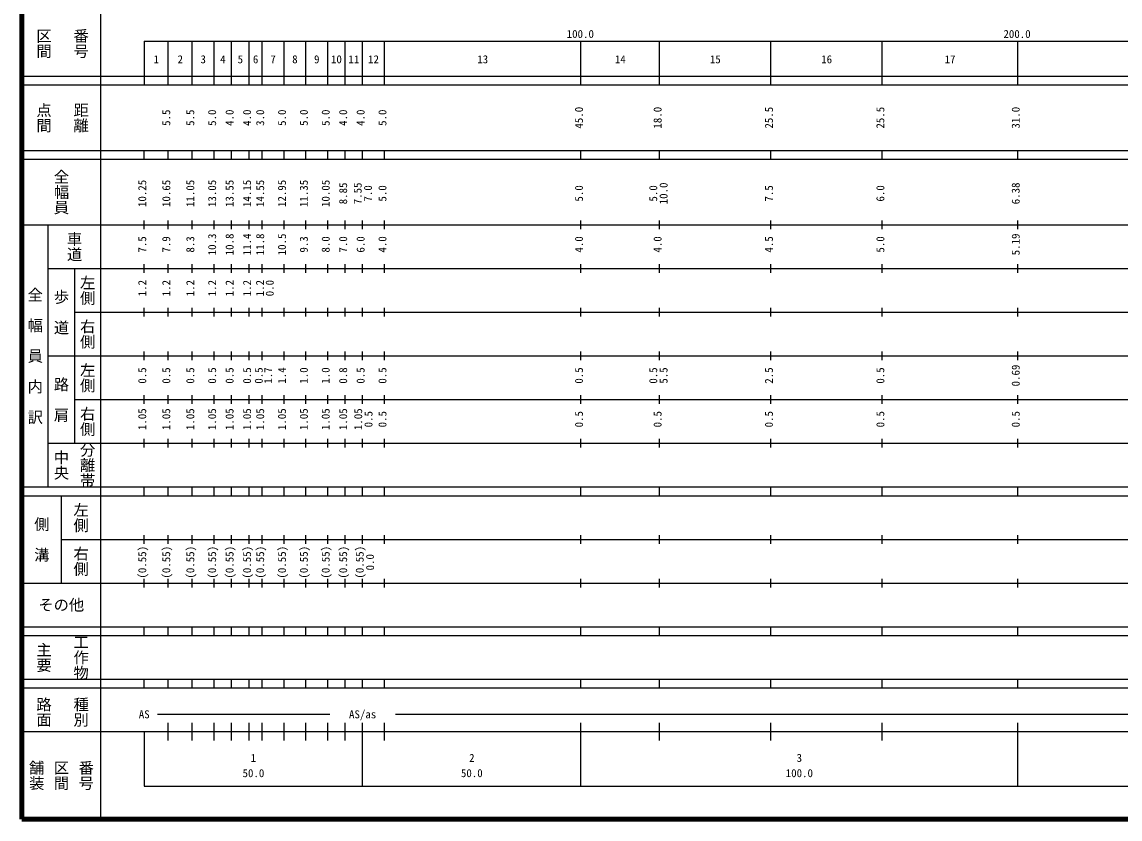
# Model space of a CAD drawing. Units: millimetres on the paper, enlarged 1000 times. Extents: x 40000 to 680000, y 20000 to 380000.
# Drawn here: x 40000 to 291428, y 20000 to 202409 of the extents above; entities that cross this region are included whole.
import ezdxf
from ezdxf.enums import TextEntityAlignment as Align

# ---------------------------------------------------------------- set-up
doc = ezdxf.new("R2010")
doc.units = ezdxf.units.MM
doc.header["$LTSCALE"] = 1000
doc.layers.add('M-TTL', color=2, linetype='Continuous', lineweight=140)
doc.layers.add('M-TTL-BAND', color=7, linetype='Continuous', lineweight=25)
doc.styles.add('@ＭＳ ゴシック', font='')
doc.styles.add('ＭＳ ゴシック', font='')
doc.styles.get('@ＭＳ ゴシック').set_extended_font_data('@MS Gothic')
doc.styles.get('ＭＳ ゴシック').set_extended_font_data('MS Gothic')

msp = doc.modelspace()

# ---------------------------------------------------------------- linework, layer by layer
at = {"layer": 'M-TTL'}
for p, q in [((40000, 380000), (40000, 20000)), ((40000, 20000), (680000, 20000))]:
    msp.add_line(p, q, dxfattribs=at)
at = {"layer": 'M-TTL-BAND'}
for p, q in [((58000, 370000), (58000, 20000)), ((68000, 198000), (579000, 198000)), ((68000, 198000), (68000, 188000)), ((73500, 188000), (73500, 198000)), ((79000, 188000), (79000, 198000)), ((84000, 188000), (84000, 198000)), ((88000, 188000), (88000, 198000)), ((92000, 188000), (92000, 198000)), ((95000, 188000), (95000, 198000)), ((100000, 188000), (100000, 198000)), ((105000, 188000), (105000, 198000)), ((110000, 188000), (110000, 198000)), ((114000, 188000), (114000, 198000)), ((118000, 188000), (118000, 198000)), ((123000, 188000), (123000, 198000)), ((168000, 188000), (168000, 198000)), ((186000, 188000), (186000, 198000)), ((211500, 188000), (211500, 198000)), ((237000, 188000), (237000, 198000)), ((268000, 188000), (268000, 198000)), ((40000, 190000), (579000, 190000)), ((40000, 188000), (579000, 188000)), ((40000, 173000), (579000, 173000)), ((40000, 171000), (579000, 171000)), ((68000, 171000), (68000, 173000)), ((73500, 171000), (73500, 173000)), ((79000, 171000), (79000, 173000)), ((84000, 171000), (84000, 173000)), ((88000, 171000), (88000, 173000)), ((92000, 171000), (92000, 173000)), ((95000, 171000), (95000, 173000)), ((100000, 171000), (100000, 173000)), ((105000, 171000), (105000, 173000)), ((110000, 171000), (110000, 173000)), ((114000, 171000), (114000, 173000)), ((118000, 171000), (118000, 173000)), ((123000, 171000), (123000, 173000)), ((168000, 171000), (168000, 173000)), ((186000, 171000), (186000, 173000)), ((211500, 171000), (211500, 173000)), ((237000, 171000), (237000, 173000)), ((268000, 171000), (268000, 173000)), ((40000, 156000), (579000, 156000)), ((46000, 96000), (46000, 156000)), ((68000, 155000), (68000, 157000)), ((73500, 155000), (73500, 157000)), ((79000, 155000), (79000, 157000)), ((84000, 155000), (84000, 157000)), ((88000, 155000), (88000, 157000)), ((92000, 155000), (92000, 157000)), ((95000, 155000), (95000, 157000)), ((100000, 155000), (100000, 157000)), ((105000, 155000), (105000, 157000)), ((110000, 155000), (110000, 157000)), ((114000, 155000), (114000, 157000)), ((118000, 155000), (118000, 157000)), ((123000, 155000), (123000, 157000)), ((168000, 155000), (168000, 157000)), ((186000, 155000), (186000, 157000)), ((211500, 155000), (211500, 157000)), ((237000, 155000), (237000, 157000)), ((268000, 155000), (268000, 157000)), ((46000, 146000), (579000, 146000)), ((52000, 146000), (52000, 106000)), ((68000, 145000), (68000, 147000)), ((73500, 145000), (73500, 147000)), ((79000, 145000), (79000, 147000)), ((84000, 145000), (84000, 147000)), ((88000, 145000), (88000, 147000)), ((92000, 145000), (92000, 147000)), ((95000, 145000), (95000, 147000)), ((100000, 145000), (100000, 147000)), ((105000, 145000), (105000, 147000)), ((110000, 145000), (110000, 147000)), ((114000, 145000), (114000, 147000)), ((118000, 145000), (118000, 147000)), ((123000, 145000), (123000, 147000)), ((168000, 145000), (168000, 147000)), ((186000, 145000), (186000, 147000)), ((211500, 145000), (211500, 147000)), ((237000, 145000), (237000, 147000)), ((268000, 145000), (268000, 147000)), ((52000, 136000), (579000, 136000)), ((68000, 135000), (68000, 137000)), ((73500, 135000), (73500, 137000)), ((79000, 135000), (79000, 137000)), ((84000, 135000), (84000, 137000)), ((88000, 135000), (88000, 137000)), ((92000, 135000), (92000, 137000)), ((95000, 135000), (95000, 137000)), ((100000, 135000), (100000, 137000)), ((105000, 135000), (105000, 137000)), ((110000, 135000), (110000, 137000)), ((114000, 135000), (114000, 137000)), ((118000, 135000), (118000, 137000)), ((123000, 135000), (123000, 137000)), ((168000, 135000), (168000, 137000)), ((186000, 135000), (186000, 137000)), ((211500, 135000), (211500, 137000)), ((237000, 135000), (237000, 137000)), ((268000, 135000), (268000, 137000)), ((46000, 126000), (579000, 126000)), ((68000, 125000), (68000, 127000)), ((73500, 125000), (73500, 127000)), ((79000, 125000), (79000, 127000)), ((84000, 125000), (84000, 127000)), ((88000, 125000), (88000, 127000)), ((92000, 125000), (92000, 127000)), ((95000, 125000), (95000, 127000)), ((100000, 125000), (100000, 127000)), ((105000, 125000), (105000, 127000)), ((110000, 125000), (110000, 127000)), ((114000, 125000), (114000, 127000)), ((118000, 125000), (118000, 127000)), ((123000, 125000), (123000, 127000)), ((168000, 125000), (168000, 127000)), ((186000, 125000), (186000, 127000)), ((211500, 125000), (211500, 127000)), ((237000, 125000), (237000, 127000)), ((268000, 125000), (268000, 127000)), ((52000, 116000), (579000, 116000)), ((68000, 115000), (68000, 117000)), ((73500, 115000), (73500, 117000)), ((79000, 115000), (79000, 117000)), ((84000, 115000), (84000, 117000)), ((88000, 115000), (88000, 117000)), ((92000, 115000), (92000, 117000)), ((95000, 115000), (95000, 117000)), ((100000, 115000), (100000, 117000)), ((105000, 115000), (105000, 117000)), ((110000, 115000), (110000, 117000)), ((114000, 115000), (114000, 117000)), ((118000, 115000), (118000, 117000)), ((123000, 115000), (123000, 117000)), ((168000, 115000), (168000, 117000)), ((186000, 115000), (186000, 117000)), ((211500, 115000), (211500, 117000)), ((237000, 115000), (237000, 117000)), ((268000, 115000), (268000, 117000)), ((46000, 106000), (579000, 106000)), ((68000, 105000), (68000, 107000)), ((73500, 105000), (73500, 107000)), ((79000, 105000), (79000, 107000)), ((84000, 105000), (84000, 107000)), ((88000, 105000), (88000, 107000)), ((92000, 105000), (92000, 107000)), ((95000, 105000), (95000, 107000)), ((100000, 105000), (100000, 107000)), ((105000, 105000), (105000, 107000)), ((110000, 105000), (110000, 107000)), ((114000, 105000), (114000, 107000)), ((118000, 105000), (118000, 107000)), ((123000, 105000), (123000, 107000)), ((168000, 105000), (168000, 107000)), ((186000, 105000), (186000, 107000)), ((211500, 105000), (211500, 107000)), ((237000, 105000), (237000, 107000)), ((268000, 105000), (268000, 107000)), ((40000, 96000), (579000, 96000)), ((68000, 94000), (68000, 96000)), ((73500, 94000), (73500, 96000)), ((79000, 94000), (79000, 96000)), ((84000, 94000), (84000, 96000)), ((88000, 94000), (88000, 96000)), ((92000, 94000), (92000, 96000)), ((95000, 94000), (95000, 96000)), ((100000, 94000), (100000, 96000)), ((105000, 94000), (105000, 96000)), ((110000, 94000), (110000, 96000)), ((114000, 94000), (114000, 96000)), ((118000, 94000), (118000, 96000)), ((123000, 94000), (123000, 96000)), ((168000, 94000), (168000, 96000)), ((186000, 94000), (186000, 96000)), ((211500, 94000), (211500, 96000)), ((237000, 94000), (237000, 96000)), ((268000, 94000), (268000, 96000)), ((40000, 94000), (579000, 94000)), ((49000, 94000), (49000, 74000)), ((49000, 84000), (579000, 84000)), ((68000, 83000), (68000, 85000)), ((73500, 83000), (73500, 85000)), ((79000, 83000), (79000, 85000)), ((84000, 83000), (84000, 85000)), ((88000, 83000), (88000, 85000)), ((92000, 83000), (92000, 85000)), ((95000, 83000), (95000, 85000)), ((100000, 83000), (100000, 85000)), ((105000, 83000), (105000, 85000)), ((110000, 83000), (110000, 85000)), ((114000, 83000), (114000, 85000)), ((118000, 83000), (118000, 85000)), ((123000, 83000), (123000, 85000)), ((168000, 83000), (168000, 85000)), ((186000, 83000), (186000, 85000)), ((211500, 83000), (211500, 85000)), ((237000, 83000), (237000, 85000)), ((268000, 83000), (268000, 85000)), ((40000, 74000), (579000, 74000)), ((68000, 73000), (68000, 75000)), ((73500, 73000), (73500, 75000)), ((79000, 73000), (79000, 75000)), ((84000, 73000), (84000, 75000)), ((88000, 73000), (88000, 75000)), ((92000, 73000), (92000, 75000)), ((95000, 73000), (95000, 75000)), ((100000, 73000), (100000, 75000)), ((105000, 73000), (105000, 75000)), ((110000, 73000), (110000, 75000)), ((114000, 73000), (114000, 75000)), ((118000, 73000), (118000, 75000)), ((123000, 73000), (123000, 75000)), ((168000, 73000), (168000, 75000)), ((186000, 73000), (186000, 75000)), ((211500, 73000), (211500, 75000)), ((237000, 73000), (237000, 75000)), ((268000, 73000), (268000, 75000)), ((40000, 64000), (579000, 64000)), ((68000, 62000), (68000, 64000)), ((73500, 62000), (73500, 64000)), ((79000, 62000), (79000, 64000)), ((84000, 62000), (84000, 64000)), ((88000, 62000), (88000, 64000)), ((92000, 62000), (92000, 64000)), ((95000, 62000), (95000, 64000)), ((100000, 62000), (100000, 64000)), ((105000, 62000), (105000, 64000)), ((110000, 62000), (110000, 64000)), ((114000, 62000), (114000, 64000)), ((118000, 62000), (118000, 64000)), ((123000, 62000), (123000, 64000)), ((168000, 62000), (168000, 64000)), ((186000, 62000), (186000, 64000)), ((211500, 62000), (211500, 64000)), ((237000, 62000), (237000, 64000)), ((268000, 62000), (268000, 64000)), ((40000, 62000), (579000, 62000)), ((40000, 52000), (579000, 52000)), ((68000, 50000), (68000, 52000)), ((73500, 50000), (73500, 52000)), ((79000, 50000), (79000, 52000)), ((84000, 50000), (84000, 52000)), ((88000, 50000), (88000, 52000)), ((92000, 50000), (92000, 52000)), ((95000, 50000), (95000, 52000)), ((100000, 50000), (100000, 52000)), ((105000, 50000), (105000, 52000)), ((110000, 50000), (110000, 52000)), ((114000, 50000), (114000, 52000)), ((118000, 50000), (118000, 52000)), ((123000, 50000), (123000, 52000)), ((168000, 50000), (168000, 52000)), ((186000, 50000), (186000, 52000)), ((211500, 50000), (211500, 52000)), ((237000, 50000), (237000, 52000)), ((268000, 50000), (268000, 52000)), ((40000, 50000), (579000, 50000)), ((71000, 44000), (110500, 44000)), ((125500, 44000), (565000, 44000)), ((73500, 38000), (73500, 42000)), ((79000, 38000), (79000, 42000)), ((84000, 38000), (84000, 42000)), ((88000, 38000), (88000, 42000)), ((92000, 38000), (92000, 42000)), ((95000, 38000), (95000, 42000)), ((100000, 38000), (100000, 42000)), ((105000, 38000), (105000, 42000)), ((110000, 38000), (110000, 42000)), ((114000, 38000), (114000, 42000)), ((118000, 27500), (118000, 42000)), ((123000, 38000), (123000, 42000)), ((168000, 27500), (168000, 42000)), ((186000, 38000), (186000, 42000)), ((211500, 38000), (211500, 42000)), ((237000, 38000), (237000, 42000)), ((268000, 27500), (268000, 42000)), ((40000, 40000), (579000, 40000)), ((68000, 40000), (68000, 27500)), ((68000, 27500), (579000, 27500))]:
    msp.add_line(p, q, dxfattribs=at)

# ---------------------------------------------------------------- texts
at = {"layer": 'M-TTL-BAND', "style": '@ＭＳ ゴシック'}
for s, p in [('区間', (45000, 197500)), ('番号', (53500, 197500)), ('点間', (45000, 180500)), ('距離', (53500, 180500)), ('全幅員', (49000, 163500)), ('車道', (52000, 151000)), ('左側', (55000, 141000)), ('全\u3000幅\u3000員\u3000内\u3000訳', (43000, 126000)), ('歩\u3000道', (49000, 136000)), ('右側', (55000, 131000)), ('左側', (55000, 121000)), ('路\u3000肩', (49000, 116000)), ('右側', (55000, 111000)), ('分離帯', (55000, 101000)), ('中央', (49000, 101000)), ('左側', (53500, 89000)), ('側\u3000溝', (44500, 84000)), ('右側', (53500, 79000)), ('主要', (45000, 57000)), ('工作物', (53500, 57000)), ('路面', (45000, 44500)), ('種別', (53500, 44500)), ('舗装', (43333, 30000)), ('区間', (49000, 30000)), ('番号', (54667, 30000))]:
    msp.add_text(s, height=2566, rotation=270, dxfattribs=at).set_placement(p, align=Align.MIDDLE_CENTER)
at = {"layer": 'M-TTL-BAND', "style": 'ＭＳ ゴシック'}
for s, p in [('100.0', (167844, 198195)), ('200.0', (267844, 198195)), ('1', (70750, 192405)), ('2', (76250, 192405)), ('3', (81500, 192405)), ('4', (86000, 192405)), ('5', (90000, 192405)), ('6', (93500, 192405)), ('7', (97500, 192405)), ('8', (102500, 192405)), ('9', (107500, 192405)), ('10', (112000, 192405)), ('11', (116000, 192405)), ('12', (120500, 192405)), ('13', (145500, 192405)), ('14', (177000, 192405)), ('15', (198750, 192405)), ('16', (224250, 192405)), ('17', (252500, 192405)), ('AS', (68000, 42500)), ('AS/as', (118000, 42500)), ('1', (93000, 32523)), ('2', (143000, 32523)), ('3', (218000, 32523)), ('50.0', (93000, 29033)), ('50.0', (143000, 29033)), ('100.0', (218000, 29033))]:
    msp.add_text(s, height=1833, dxfattribs=at).set_placement(p, align=Align.BOTTOM_CENTER)
for s, p in [('5.5', (74500, 180500)), ('5.5', (80000, 180500)), ('5.0', (85000, 180500)), ('4.0', (89000, 180500)), ('4.0', (93000, 180500)), ('3.0', (96000, 180500)), ('5.0', (101000, 180500)), ('5.0', (106000, 180500)), ('5.0', (111000, 180500)), ('4.0', (115000, 180500)), ('4.0', (119000, 180500)), ('5.0', (124000, 180500)), ('45.0', (169000, 180500)), ('18.0', (187000, 180500)), ('25.5', (212500, 180500)), ('25.5', (238000, 180500)), ('31.0', (269000, 180500)), ('10.25', (69000, 163174)), ('10.65', (74500, 163174)), ('11.05', (80000, 163174)), ('13.05', (85000, 163174)), ('13.55', (89000, 163174)), ('14.15', (93000, 163174)), ('14.55', (96000, 163174)), ('12.95', (101000, 163174)), ('11.35', (106000, 163174)), ('10.05', (111000, 163174)), ('8.85', (115000, 163174)), ('7.55', (118322, 163174)), ('7.0', (120692, 163174)), ('5.0', (124000, 163174)), ('5.0', (169000, 163174)), ('5.0', (186000, 163174)), ('10.0', (188370, 163174)), ('7.5', (212500, 163174)), ('6.0', (238000, 163174)), ('6.38', (269000, 163174)), ('10.3', (85000, 151500)), ('10.8', (89000, 151500)), ('11.4', (93000, 151500)), ('11.8', (96000, 151500)), ('10.5', (101000, 151500)), ('5.19', (269000, 151500)), ('7.5', (69000, 151500)), ('7.9', (74500, 151500)), ('8.3', (80000, 151500)), ('9.3', (106000, 151500)), ('8.0', (111000, 151500)), ('7.0', (115000, 151500)), ('6.0', (119000, 151500)), ('4.0', (124000, 151500)), ('4.0', (169000, 151500)), ('4.0', (187000, 151500)), ('4.5', (212500, 151500)), ('5.0', (238000, 151500)), ('1.2', (69000, 141500)), ('1.2', (74500, 141500)), ('1.2', (80000, 141500)), ('1.2', (85000, 141500)), ('1.2', (89000, 141500)), ('1.2', (93000, 141500)), ('1.2', (95966, 141500)), ('0.0', (98189, 141500)), ('0.5', (69000, 121500)), ('0.5', (74500, 121500)), ('0.5', (80000, 121500)), ('0.5', (85000, 121500)), ('0.5', (89000, 121500)), ('0.5', (93000, 121500)), ('0.5', (95671, 121500)), ('1.7', (97833, 121500)), ('1.4', (101000, 121500)), ('1.0', (106000, 121500)), ('1.0', (111000, 121500)), ('0.8', (115000, 121500)), ('0.5', (119000, 121500)), ('0.5', (124000, 121500)), ('0.5', (169000, 121500)), ('0.5', (186000, 121500)), ('5.5', (188370, 121500)), ('2.5', (212500, 121500)), ('0.5', (238000, 121500)), ('0.69', (269000, 121500)), ('1.05', (69000, 111500)), ('1.05', (74500, 111500)), ('1.05', (80000, 111500)), ('1.05', (85000, 111500)), ('1.05', (89000, 111500)), ('1.05', (93000, 111500)), ('1.05', (96000, 111500)), ('1.05', (101000, 111500)), ('1.05', (106000, 111500)), ('1.05', (111000, 111500)), ('1.05', (115000, 111500)), ('1.05', (118443, 111500)), ('0.5', (120813, 111500)), ('0.5', (124000, 111500)), ('0.5', (169000, 111500)), ('0.5', (187000, 111500)), ('0.5', (212500, 111500)), ('0.5', (238000, 111500)), ('0.5', (269000, 111500)), ('(0.55)', (69000, 78764)), ('(0.55)', (74500, 78764)), ('(0.55)', (80000, 78764)), ('(0.55)', (85000, 78764)), ('(0.55)', (89000, 78764)), ('(0.55)', (93000, 78764)), ('(0.55)', (96000, 78764)), ('(0.55)', (101000, 78764)), ('(0.55)', (106000, 78764)), ('(0.55)', (111000, 78764)), ('(0.55)', (115000, 78764)), ('(0.55)', (118794, 78764)), ('0.0', (121164, 78764))]:
    msp.add_text(s, height=1833, rotation=90, dxfattribs=at).set_placement(p, align=Align.BOTTOM_CENTER)
msp.add_text('その他', height=2566, dxfattribs=at).set_placement((49000, 69000), align=Align.MIDDLE_CENTER)

doc.saveas('drawing.dxf')
